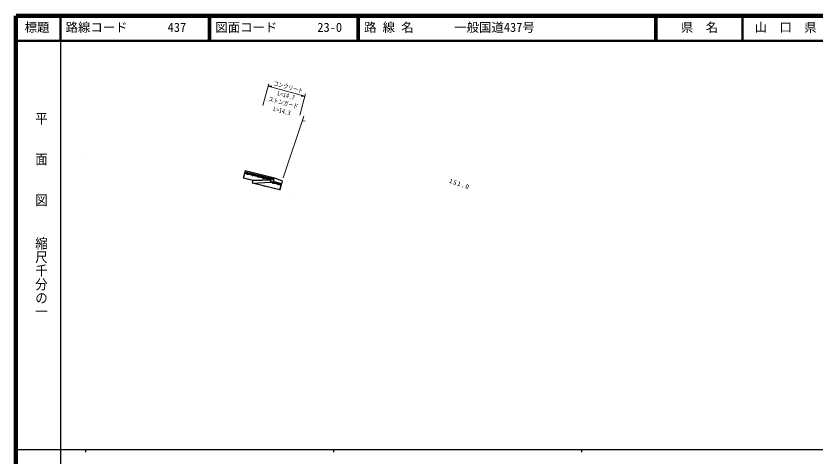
# Model space of a CAD drawing. Units: millimetres on the paper, with parts at other scales. Extents: x 40 to 680, y 20 to 380.
# Drawn here: x 40 to 362.6, y 202.4 to 380 of the extents above; entities that cross this region are included whole.
import ezdxf
from ezdxf.enums import TextEntityAlignment as Align

# ---------------------------------------------------------------- set-up
doc = ezdxf.new("R2010")
doc.units = ezdxf.units.MM
for name, color, linetype, lineweight in [('M-BMK-HTXT', 7, 'Continuous', 13), ('M-BMK-SRVR', 3, 'Continuous', 25), ('M-STR-HTXT', 7, 'Continuous', 13), ('M-STR-STR3', 7, 'Continuous', 25), ('M-TTL', 2, 'Continuous', 140), ('M-TTL-BAND', 7, 'Continuous', 25), ('M-TTL-LINE', 7, 'Continuous', 50)]:
    doc.layers.add(name, color=color, linetype=linetype, lineweight=lineweight)
doc.layers.add('M-TTL-TXT', color=7, linetype='Continuous')
doc.styles.add('@ＭＳ ゴシック', font='')
doc.styles.add('ＭＳ ゴシック', font='')
doc.styles.get('@ＭＳ ゴシック').set_extended_font_data('@MS Gothic')
doc.styles.get('ＭＳ ゴシック').set_extended_font_data('MS Gothic')

msp = doc.modelspace()

# ---------------------------------------------------------------- linework, layer by layer
at = {"layer": 'M-BMK-HTXT'}
for radius in [0.0313, 0.025, 0.0188, 0.0125, 0.0063]:
    msp.add_circle((67.238, 323.835), radius, dxfattribs=at)
at = {"layer": 'M-BMK-SRVR'}
for centre in [(135.299, 312.297), (140.152, 311.094), (141.412, 310.776), (146.353, 309.509), (151.186, 308.227)]:
    msp.add_circle(centre, 0.0019, dxfattribs=at)
at = {"layer": 'M-STR-HTXT'}
for p, q in [((139.578, 343.913), (141.912, 352.609)), ((141.653, 351.643), (143.21, 351.66)), ((141.653, 351.643), (156.539, 347.648)), ((156.799, 348.614), (154.465, 339.918)), ((156.539, 347.648), (154.982, 347.631)), ((147.758, 314.634), (156.125, 339.592)), ((155.492, 337.623), (156.68, 337.593))]:
    msp.add_line(p, q, dxfattribs=at)
at = {"layer": 'M-STR-STR3'}
for p, q in [((131.745, 314.496), (132.373, 317.03)), ((131.745, 314.496), (132.253, 316.544)), ((132.373, 317.03), (132.481, 317.466)), ((144.091, 314.125), (132.373, 317.03)), ((144.2, 314.562), (132.481, 317.466)), ((132.707, 316.612), (132.853, 316.576)), ((132.743, 316.757), (132.889, 316.721)), ((132.78, 316.594), (132.816, 316.739)), ((133.091, 316.306), (133.538, 316.195)), ((133.521, 316.168), (133.094, 316.274)), ((133.096, 316.242), (133.504, 316.141)), ((133.467, 316.12), (133.118, 316.206)), ((135.606, 313.539), (131.745, 314.496)), ((133.14, 316.17), (133.431, 316.098)), ((133.375, 316.081), (133.181, 316.129)), ((133.441, 314.092), (133.62, 314.048)), ((133.616, 314.065), (133.453, 314.106)), ((133.468, 314.119), (133.608, 314.084)), ((133.596, 314.103), (133.487, 314.13)), ((133.514, 314.136), (133.576, 314.121)), ((135.222, 313.651), (135.401, 313.607)), ((135.229, 315.776), (135.675, 315.665)), ((135.658, 315.638), (135.231, 315.744)), ((135.234, 315.713), (135.641, 315.612)), ((135.397, 313.624), (135.234, 313.664)), ((135.249, 313.677), (135.389, 313.642)), ((135.605, 315.59), (135.256, 315.676)), ((135.378, 313.662), (135.269, 313.689)), ((135.277, 315.64), (135.569, 315.568)), ((135.295, 313.695), (135.357, 313.679)), ((135.513, 315.551), (135.319, 315.599)), ((135.366, 312.568), (135.606, 313.539)), ((135.637, 315.86), (135.735, 315.836)), ((135.686, 316.054), (135.783, 316.03)), ((135.686, 315.848), (135.734, 316.042)), ((137.366, 315.246), (137.813, 315.135)), ((137.796, 315.108), (137.369, 315.214)), ((137.371, 315.183), (137.779, 315.082)), ((137.743, 315.06), (137.393, 315.146)), ((137.415, 315.11), (137.706, 315.038)), ((137.651, 315.021), (137.456, 315.069)), ((138.549, 315.138), (138.646, 315.114)), ((138.597, 315.332), (138.695, 315.308)), ((138.598, 315.126), (138.646, 315.32)), ((138.604, 315.15), (138.64, 315.296)), ((139.504, 314.716), (139.95, 314.605)), ((139.934, 314.579), (139.506, 314.684)), ((139.509, 314.653), (139.917, 314.552)), ((139.88, 314.53), (139.531, 314.617)), ((139.553, 314.58), (139.844, 314.508)), ((139.788, 314.491), (139.594, 314.539)), ((140.561, 314.639), (140.658, 314.615)), ((140.61, 314.833), (140.707, 314.809)), ((140.61, 314.627), (140.658, 314.821)), ((140.616, 314.652), (140.652, 314.797)), ((141.642, 314.186), (142.088, 314.075)), ((142.071, 314.049), (141.644, 314.155)), ((141.647, 314.123), (142.054, 314.022)), ((142.018, 314), (141.668, 314.087)), ((141.69, 314.05), (141.982, 313.978)), ((141.926, 313.961), (141.732, 314.009)), ((142.634, 313.11), (142.779, 313.074)), ((142.663, 312.923), (142.787, 313.407)), ((142.67, 313.256), (142.815, 313.219)), ((142.707, 313.092), (142.743, 313.238)), ((142.787, 313.407), (142.941, 313.895)), ((143.455, 313.948), (143.601, 313.912)), ((143.491, 314.093), (143.637, 314.057)), ((143.528, 313.93), (143.564, 314.075)), ((143.846, 313.135), (144.091, 314.125)), ((147.368, 313.471), (144.2, 314.562)), ((147.368, 313.471), (147.07, 312.309)), ((135.366, 312.568), (142.663, 312.923)), ((135.366, 312.568), (142.663, 312.923)), ((146.946, 311.825), (142.663, 312.923)), ((143.503, 312.676), (143.949, 312.562)), ((143.932, 312.535), (143.505, 312.645)), ((143.508, 312.613), (143.914, 312.509)), ((143.878, 312.487), (143.529, 312.577)), ((143.551, 312.54), (143.841, 312.466)), ((143.786, 312.449), (143.592, 312.499)), ((144.201, 310.357), (144.379, 310.312)), ((144.376, 310.33), (144.213, 310.371)), ((144.228, 310.383), (144.368, 310.348)), ((144.356, 310.368), (144.248, 310.395)), ((144.274, 310.401), (144.336, 310.385)), ((144.552, 312.593), (144.649, 312.569)), ((144.6, 312.787), (144.697, 312.763)), ((144.6, 312.581), (144.648, 312.775)), ((145.645, 312.127), (146.09, 312.013)), ((146.073, 311.986), (145.647, 312.096)), ((145.649, 312.064), (146.056, 311.96)), ((146.02, 311.938), (145.671, 312.028)), ((145.693, 311.991), (145.983, 311.917)), ((145.927, 311.9), (145.734, 311.95)), ((146.433, 312.136), (146.578, 312.1)), ((146.469, 312.282), (146.615, 312.246)), ((146.506, 312.118), (146.542, 312.264))]:
    msp.add_line(p, q, dxfattribs=at)
for points in [[(132.253, 316.544), (142.941, 313.895), (135.606, 313.539), (131.745, 314.496)], [(133.564, 316.219), (133.53, 316.166), (133.489, 316.124), (133.429, 316.088), (133.373, 316.071), (133.31, 316.066), (133.232, 316.085), (133.179, 316.119), (133.137, 316.16), (133.101, 316.221), (133.084, 316.276), (133.079, 316.339)], [(133.429, 314.079), (133.443, 314.1), (133.459, 314.117), (133.484, 314.131), (133.506, 314.138), (133.531, 314.14), (133.562, 314.132), (133.584, 314.119), (133.6, 314.102), (133.615, 314.078), (133.621, 314.056), (133.623, 314.031)], [(135.211, 313.637), (135.224, 313.659), (135.241, 313.675), (135.265, 313.69), (135.287, 313.696), (135.312, 313.698), (135.344, 313.691), (135.365, 313.677), (135.381, 313.661), (135.396, 313.637), (135.403, 313.614), (135.405, 313.589)], [(135.702, 315.689), (135.668, 315.636), (135.627, 315.595), (135.566, 315.558), (135.51, 315.541), (135.447, 315.536), (135.37, 315.555), (135.316, 315.589), (135.275, 315.63), (135.239, 315.691), (135.221, 315.747), (135.216, 315.81)], [(137.839, 315.159), (137.806, 315.106), (137.764, 315.065), (137.704, 315.028), (137.648, 315.011), (137.585, 315.006), (137.507, 315.025), (137.454, 315.059), (137.413, 315.1), (137.376, 315.161), (137.359, 315.217), (137.354, 315.28)], [(139.977, 314.63), (139.943, 314.576), (139.902, 314.535), (139.842, 314.498), (139.786, 314.481), (139.723, 314.476), (139.645, 314.496), (139.592, 314.529), (139.55, 314.571), (139.514, 314.631), (139.497, 314.687), (139.492, 314.75)], [(142.115, 314.1), (142.081, 314.046), (142.04, 314.005), (141.979, 313.969), (141.923, 313.951), (141.86, 313.946), (141.783, 313.966), (141.729, 314), (141.688, 314.041), (141.651, 314.101), (141.634, 314.157), (141.629, 314.22)], [(142.663, 312.923), (146.946, 311.825), (146.422, 309.781), (135.366, 312.568)], [(143.976, 312.586), (143.941, 312.533), (143.9, 312.492), (143.839, 312.456), (143.783, 312.439), (143.72, 312.435), (143.642, 312.455), (143.589, 312.489), (143.548, 312.53), (143.512, 312.591), (143.496, 312.647), (143.491, 312.71)], [(144.189, 310.344), (144.203, 310.365), (144.219, 310.381), (144.244, 310.396), (144.266, 310.403), (144.291, 310.405), (144.322, 310.397), (144.344, 310.383), (144.36, 310.367), (144.375, 310.342), (144.381, 310.32), (144.383, 310.295)], [(146.117, 312.037), (146.083, 311.984), (146.042, 311.943), (145.981, 311.907), (145.925, 311.89), (145.862, 311.886), (145.784, 311.906), (145.731, 311.94), (145.69, 311.981), (145.654, 312.042), (145.637, 312.098), (145.633, 312.161)]]:
    msp.add_lwpolyline(points, close=True, dxfattribs=at)
for points in [[(135.606, 313.539), (142.941, 313.895), (132.253, 316.544)], [(132.798, 316.667), (135.686, 316.054), (135.783, 316.03), (138.597, 315.332), (138.695, 315.308), (140.61, 314.833), (140.707, 314.809), (143.546, 314.003)], [(142.725, 313.165), (144.6, 312.787), (144.697, 312.763), (146.524, 312.191)], [(146.422, 309.781), (147.07, 312.309), (143.846, 313.135)], [(146.422, 309.781), (141.481, 311.047), (140.22, 311.365), (139.248, 311.606), (135.366, 312.568)]]:
    msp.add_lwpolyline(points, dxfattribs=at)
at = {"layer": 'M-TTL'}
for p, q in [((40, 380), (40, 20)), ((680, 380), (40, 380))]:
    msp.add_line(p, q, dxfattribs=at)
at = {"layer": 'M-TTL-BAND'}
for p, q in [((58, 370), (58, 20)), ((40, 205), (579, 205)), ((68, 205), (68, 204)), ((168, 205), (168, 204)), ((268, 205), (268, 204))]:
    msp.add_line(p, q, dxfattribs=at)
at = {"layer": 'M-TTL-LINE'}
for p, q in [((58, 380), (58, 370)), ((117.75, 380), (117.75, 370)), ((118.25, 380), (118.25, 370)), ((177.75, 380), (177.75, 370)), ((178.25, 380), (178.25, 370)), ((297.75, 380), (297.75, 370)), ((298.25, 380), (298.25, 370)), ((333, 380), (333, 370)), ((40, 370), (680, 370))]:
    msp.add_line(p, q, dxfattribs=at)

# ---------------------------------------------------------------- texts
at = {"layer": 'M-STR-HTXT', "style": 'ＭＳ ゴシック', "width": 0.8}
for s, p in [('コンクリート', (143.466, 351.486)), ('L=14.7', (145.076, 347.493)), ('ストンガード', (141.518, 345.135)), ('L=14.3', (143.393, 341.219))]:
    msp.add_text(s, height=1.833, rotation=345, dxfattribs=at).set_placement(p, align=Align.BOTTOM_LEFT)
at = {"layer": 'M-STR-HTXT', "insert": (214.464, 312.732), "char_height": 1.833, "attachment_point": 7, "rotation": 341, "style": 'ＭＳ ゴシック'}
msp.add_mtext('\\T1.2;151.0', dxfattribs=at)
at = {"layer": 'M-TTL-BAND', "style": '@ＭＳ ゴシック', "width": 1.1}
for s, p in [('平\u3000\u3000面\u3000\u3000図', (47.277, 341.475)), ('縮尺千分の一', (47.277, 291.03))]:
    msp.add_text(s, height=3.666, rotation=270, dxfattribs=at).set_placement(p, align=Align.BOTTOM_LEFT)
at = {"layer": 'M-TTL-TXT', "style": 'ＭＳ ゴシック'}
for s, p in [('標題', (43.5, 372.5)), ('路線コード', (60, 372.5)), ('図面コード', (120.38, 372.5)), ('路 線 名', (180.38, 372.5)), ('一般国道437号', (216.734, 372.5)), ('県\u3000名', (308.125, 372.5)), ('山\u3000口\u3000県', (337.875, 372.5)), ('437', (101.142, 372.5)), ('23-0', (161.521, 372.5))]:
    msp.add_text(s, height=3.666, dxfattribs=at).set_placement(p, align=Align.BOTTOM_LEFT)

doc.saveas('drawing.dxf')
